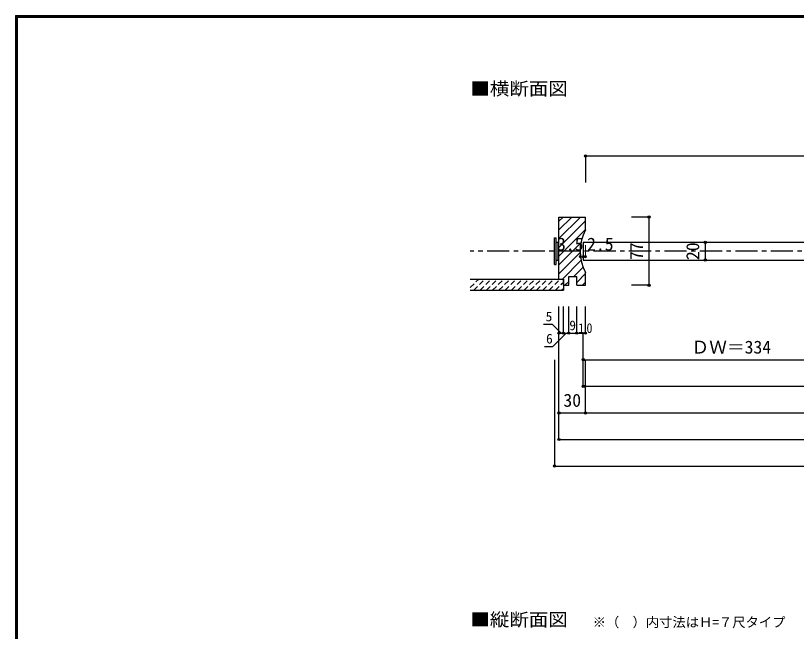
# Model space of a CAD drawing. Units: millimetres, scale not verified. Extents: x -973 to 977, y -718 to 696.
# Drawn here: x -973 to -92, y 1 to 696 of the extents above; entities that cross this region are included whole.
import ezdxf
from ezdxf.enums import TextEntityAlignment as Align

# ---------------------------------------------------------------- set-up
doc = ezdxf.new("R2010")
doc.units = ezdxf.units.MM
doc.header["$LTSCALE"] = 5
doc.header["$PDMODE"] = 32
doc.header["$PDSIZE"] = 2.5
doc.linetypes.add('CHAIN1', pattern=[8, 5, -1, 1, -1])
doc.linetypes.add('DASHED1', pattern=[1.8, 1.2, -0.6])
doc.layers.add('0-0_補助線', color=7, linetype='Continuous', lineweight=18)
for name, color, linetype in [('0-1_通り芯', 4, 'CHAIN1'), ('0-3_仕上げ', 2, 'Continuous'), ('0-4_枠', 7, 'Continuous'), ('0-6_扉', 6, 'Continuous'), ('0-7_金物', 7, 'Continuous'), ('0-A_文字', 7, 'Continuous'), ('0-B_寸法', 7, 'Continuous'), ('0-C_ハッチ', 4, 'DASHED1'), ('F-1_枠', 6, 'Continuous')]:
    doc.layers.add(name, color=color, linetype=linetype)
doc.styles.add('ＭＳ ゴシック', font='')
doc.styles.get('ＭＳ ゴシック').set_extended_font_data('MS Gothic')

msp = doc.modelspace()

# ---------------------------------------------------------------- linework, layer by layer
at = {"layer": '0-0_補助線', "color": 4}
for p, q in [((-336.347, 423.736), (-336.347, 437.29)), ((-332.847, 423.736), (-332.847, 436.79)), ((-330.347, 423.736), (-330.347, 436.79)), ((-332.847, 423.736), (-336.347, 423.736)), ((-330.347, 423.736), (-332.847, 423.736))]:
    msp.add_line(p, q, dxfattribs=at)
at = {"layer": '0-0_補助線'}
for p in [(-336.347, 423.736), (-332.847, 423.736), (-330.347, 423.736)]:
    msp.add_point(p, dxfattribs=at)
at = {"layer": '0-1_通り芯'}
msp.add_line((463.653, 430), (-460.347, 430), dxfattribs=at)
at = {"layer": '0-3_仕上げ'}
for p, q in [((-460.347, 398.5), (-355.347, 398.5)), ((-355.347, 398.5), (-355.347, 386)), ((-460.347, 386), (-355.347, 386))]:
    msp.add_line(p, q, dxfattribs=at)
at = {"layer": '0-4_枠', "color": 3}
for p, q in [((-360.347, 398.5), (-360.347, 468.5)), ((-360.347, 468.5), (-330.347, 468.5)), ((-330.347, 454), (-330.347, 468.5)), ((-360.347, 398.5), (-355.347, 398.5)), ((-355.347, 391.5), (-355.347, 398.5)), ((-349.347, 401.5), (-340.347, 401.5)), ((-349.347, 391.5), (-349.347, 401.5)), ((-340.347, 391.5), (-340.347, 401.5)), ((-355.347, 391.5), (-349.347, 391.5))]:
    msp.add_line(p, q, dxfattribs=at)
msp.add_lwpolyline([(-340.347, 391.5), (-337.778, 391.5), (-330.347, 391.5), (-330.347, 406)], dxfattribs=at)
msp.add_arc((-285.347, 430), 51, 151.92751, 208.07249, dxfattribs=at)
at = {"layer": '0-6_扉'}
for p, q in [((-332.847, 440), (1.153, 440)), ((-332.847, 440), (-332.847, 420)), ((-332.847, 420), (1.153, 420))]:
    msp.add_line(p, q, dxfattribs=at)
at = {"layer": '0-7_金物'}
for p, q in [((-365.347, 445), (-363.347, 445)), ((-365.347, 415), (-365.347, 445)), ((-363.347, 415), (-363.347, 445)), ((-363.347, 440), (-361.347, 440)), ((-361.347, 420), (-361.347, 440)), ((-361.347, 439), (-360.347, 439)), ((-365.347, 415), (-363.347, 415)), ((-363.347, 420), (-361.347, 420)), ((-361.347, 421), (-360.347, 421))]:
    msp.add_line(p, q, dxfattribs=at)
at = {"layer": '0-B_寸法', "color": 4}
for p, q in [((-330.347, 537.5), (-330.347, 507.5)), ((-330.347, 537.5), (211.653, 537.5)), ((-258.813, 468.5), (-278.609, 468.5)), ((-258.813, 468.5), (-258.813, 391.5)), ((-195.212, 440), (-195.212, 420)), ((-258.813, 391.5), (-278.609, 391.5)), ((-360.347, 337.5), (-360.347, 367.5)), ((-355.347, 337.5), (-355.347, 367.5)), ((-349.347, 337.5), (-349.347, 367.5)), ((-340.347, 337.5), (-340.347, 367.5)), ((-330.347, 337.5), (-330.347, 367.5)), ((-377.922, 347.5), (-367.847, 347.5)), ((-357.847, 337.5), (-367.847, 347.5)), ((-352.347, 337.5), (-367.347, 322.5)), ((-360.347, 337.5), (-330.347, 337.5)), ((-360.347, 247.5), (-360.347, 337.5)), ((-332.847, 307.5), (-332.847, 337.5)), ((-376.555, 322.5), (-367.347, 322.5)), ((-365.347, 307.5), (-365.347, 187.5)), ((-332.847, 307.5), (1.153, 307.5)), ((-332.847, 277.5), (-332.847, 307.5)), ((-330.347, 247.5), (-330.347, 307.5)), ((-332.847, 277.5), (336.153, 277.5)), ((-360.347, 247.5), (-330.347, 247.5)), ((-360.347, 217.5), (-360.347, 247.5)), ((-330.347, 247.5), (333.653, 247.5)), ((-360.347, 217.5), (363.653, 217.5)), ((-365.347, 187.5), (368.653, 187.5))]:
    msp.add_line(p, q, dxfattribs=at)
at = {"layer": '0-B_寸法'}
for p in [(-330.347, 537.5), (-258.813, 468.5), (-195.212, 440), (-195.212, 420), (-258.813, 391.5), (-360.347, 337.5), (-355.347, 337.5), (-349.347, 337.5), (-340.347, 337.5), (-330.347, 337.5), (-332.847, 307.5), (-332.847, 277.5), (-360.347, 247.5), (-330.347, 247.5), (-360.347, 217.5), (-365.347, 187.5)]:
    msp.add_point(p, dxfattribs=at)
at = {"layer": '0-C_ハッチ', "linetype": 'Continuous'}
for p, q in [((-360.347, 463.918), (-355.765, 468.5)), ((-360.347, 444.119), (-335.966, 468.5)), ((-360.347, 454.019), (-345.866, 468.5)), ((-360.347, 434.22), (-330.347, 464.22)), ((-360.347, 424.32), (-330.347, 454.32)), ((-360.347, 414.421), (-335.497, 439.271)), ((-360.347, 404.521), (-336.326, 428.542)), ((-356.469, 398.5), (-335.291, 419.677)), ((-343.569, 401.5), (-333.066, 412.003)), ((-340.347, 394.823), (-330.347, 404.823)), ((-353.569, 391.5), (-349.347, 395.722)), ((-333.77, 391.5), (-330.347, 394.923))]:
    msp.add_line(p, q, dxfattribs=at)
at = {"layer": '0-C_ハッチ'}
for p, q in [((-460.347, 389.069), (-450.916, 398.5)), ((-456.345, 386), (-443.845, 398.5)), ((-449.274, 386), (-436.774, 398.5)), ((-442.203, 386), (-429.703, 398.5)), ((-435.132, 386), (-422.632, 398.5)), ((-428.061, 386), (-415.561, 398.5)), ((-420.99, 386), (-408.49, 398.5)), ((-413.919, 386), (-401.419, 398.5)), ((-406.848, 386), (-394.348, 398.5)), ((-399.777, 386), (-387.277, 398.5)), ((-392.706, 386), (-380.206, 398.5)), ((-385.635, 386), (-373.135, 398.5)), ((-378.563, 386), (-366.063, 398.5)), ((-371.492, 386), (-358.992, 398.5)), ((-364.421, 386), (-355.347, 395.074)), ((-357.35, 386), (-355.347, 388.003))]:
    msp.add_line(p, q, dxfattribs=at)
at = {"layer": 'F-1_枠'}
for p, q in [((-973.347, 695.833), (-973.347, -700.833)), ((-973.347, 695.833), (976.653, 695.833)), ((-973.347, 695), (976.653, 695)), ((-973.347, 694.167), (976.653, 694.167)), ((-972.514, 695.833), (-972.514, -700.833)), ((-971.68, 695.833), (-971.68, -700.833))]:
    msp.add_line(p, q, dxfattribs=at)

# ---------------------------------------------------------------- texts
at = {"layer": '0-0_補助線', "style": 'ＭＳ ゴシック'}
for s, p in [('3.5', (-362.581, 426.236)), ('2.5', (-328.616, 426.236))]:
    msp.add_text(s, height=14.66, dxfattribs=at).set_placement(p, align=Align.BOTTOM_LEFT)
at = {"layer": '0-A_文字', "style": 'ＭＳ ゴシック', "width": 1.1}
for s, p in [('■横断面図', (-460.347, 601.667)), ('■縦断面図', (-460.347, 2.5))]:
    msp.add_text(s, height=14.66, dxfattribs=at).set_placement(p, align=Align.BOTTOM_LEFT)
at = {"layer": '0-A_文字', "style": 'ＭＳ ゴシック'}
msp.add_text('※（\u3000）内寸法はＨ=７尺タイプ', height=11, dxfattribs=at).set_placement((-322.347, 2.5), align=Align.BOTTOM_LEFT)
at = {"layer": '0-B_寸法', "style": 'ＭＳ ゴシック'}
for s, p in [('77', (-261.313, 420)), ('20', (-197.712, 420))]:
    msp.add_text(s, height=14.66, rotation=90, dxfattribs=at).set_placement(p, align=Align.BOTTOM_LEFT)
for s, height, p in [('5', 11, (-375.347, 347.5)), ('9', 11, (-348.597, 337.5)), ('6', 11, (-374.847, 322.5)), ('ＤＷ＝334', 14.66, (-210.847, 310)), ('30', 14.66, (-355.347, 250))]:
    msp.add_text(s, height=height, dxfattribs=at).set_placement(p, align=Align.BOTTOM_LEFT)
at = {"layer": '0-B_寸法', "insert": (-338.472, 337.5), "char_height": 11, "attachment_point": 7, "style": 'ＭＳ ゴシック'}
msp.add_mtext('\\T1.36;\\W0.9;10', dxfattribs=at)

doc.saveas('drawing.dxf')
